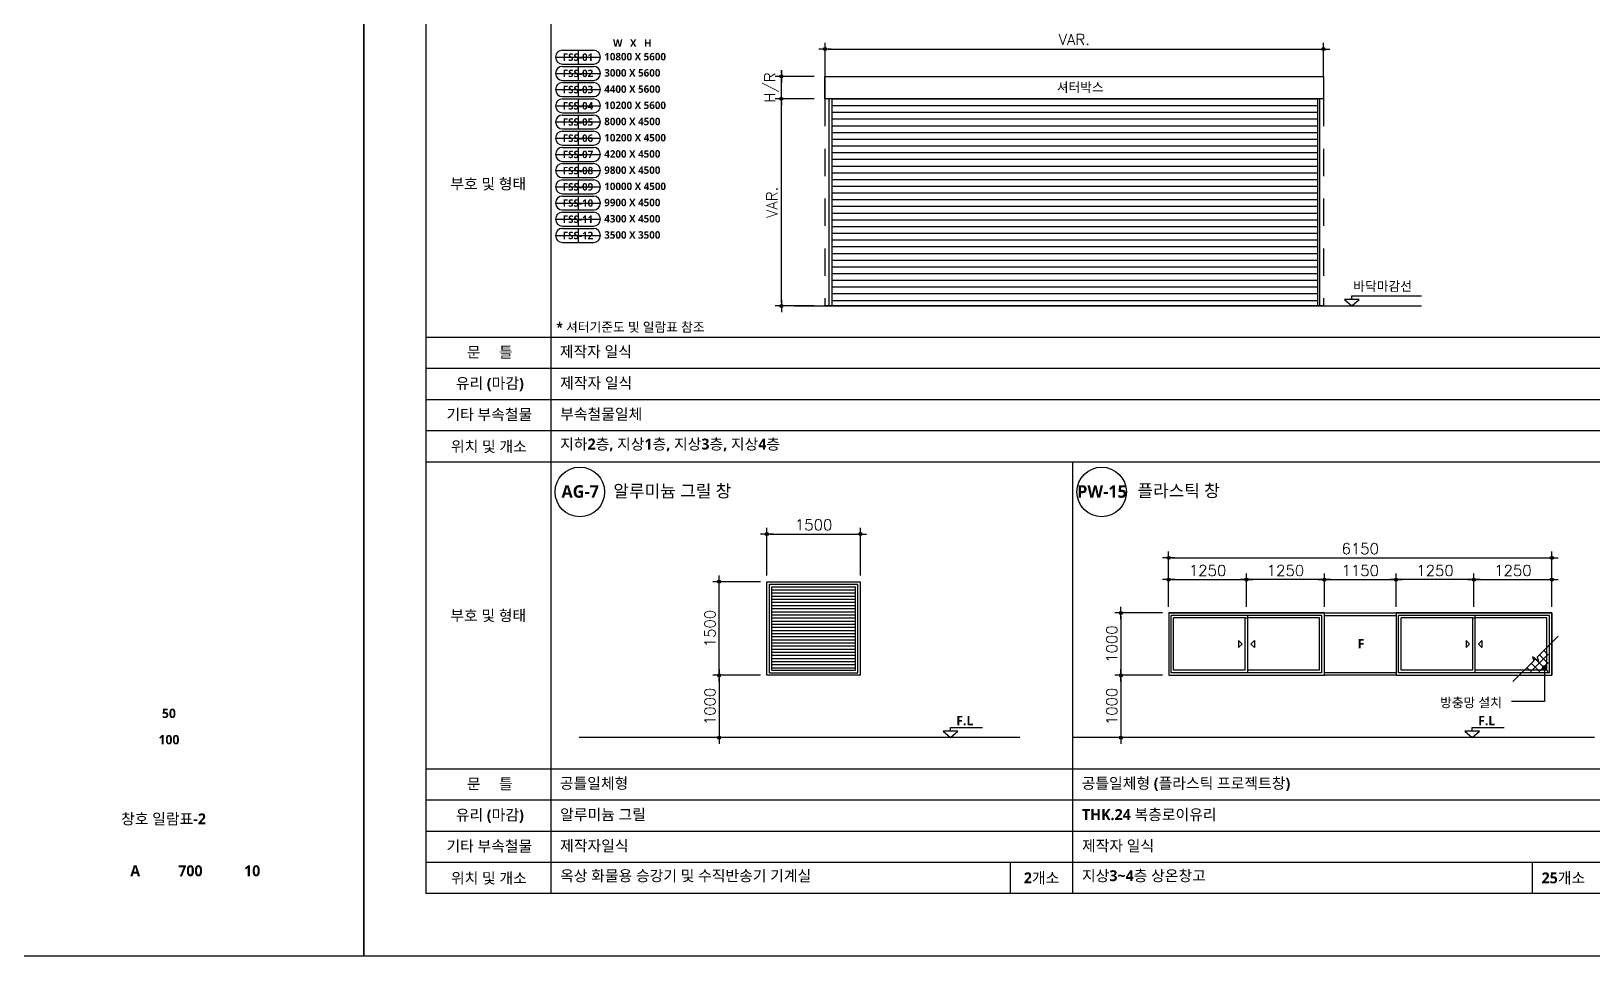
# Model space of a CAD drawing. Header units: millimetres. Extents: x 0 to 190005487, y 0 to 455456909.
# Drawn here: x 78662 to 103724, y 0 to 14832 of the extents above; entities that cross this region are included whole.
import ezdxf
from ezdxf.enums import TextEntityAlignment as Align

# ---------------------------------------------------------------- set-up
doc = ezdxf.new("R2010")
doc.units = ezdxf.units.MM
doc.header["$LTSCALE"] = 400
doc.header["$MEASUREMENT"] = 0
doc.header["$PDSIZE"] = -10
for name, pattern in [('ACAD_ISO04W100', [30, 24, -3, 0, -3]), ('HID', [2, 1.1, -0.9]), ('HIDDEN', [0.375, 0.25, -0.125])]:
    doc.linetypes.add(name, pattern=pattern)
doc.layers.get('0').update_dxf_attribs({"linetype": 'CONTINUOUS'})
doc.layers.get('Defpoints').update_dxf_attribs({"color": 153, "linetype": 'CONTINUOUS'})
for name, color, linetype in [('0_FSS', 1, 'CONTINUOUS'), ('7DIM', 7, 'CONTINUOUS'), ('9', 9, 'CONTINUOUS'), ('A-ANNO-DIM', 4, 'CONTINUOUS'), ('A-ANNO-GRA1', 7, 'CONTINUOUS'), ('A-ANNO-SYMB', 7, 'CONTINUOUS'), ('A-ANNO-TEXT1', 7, 'CONTINUOUS'), ('A-ANNO-TITL', 7, 'CONTINUOUS'), ('A-CUT', 7, 'CONTINUOUS'), ('A-ELEV-WIN', 4, 'CONTINUOUS'), ('A-HAT', 253, 'CONTINUOUS'), ('A-TEXT', 4, 'CONTINUOUS'), ('A-WIN-IDEN', 11, 'CONTINUOUS'), ('cen', 1, 'ACAD_ISO04W100'), ('FIN', 5, 'CONTINUOUS'), ('HID2', 5, 'HIDDEN'), ('STEEL', 3, 'CONTINUOUS'), ('TEX', 3, 'CONTINUOUS'), ('WALLBR', 3, 'CONTINUOUS')]:
    doc.layers.add(name, color=color, linetype=linetype)
doc.layers.add('Defpoint', color=161, linetype='CONTINUOUS', plot=False)
doc.styles.add('SH_대대리576', font='NanumGothicBold.ttf')
doc.styles.get("Standard").update_dxf_attribs({"font": 'SIMPLEX.shx'})
doc.dimstyles.new('SHP 50 창호', dxfattribs={"dimscale": 50, "dimtxt": 3.5, "dimasz": 1, "dimexe": 2, "dimexo": 2, "dimgap": 1, "dimtad": 1, "dimdec": 0, "dimzin": 0, "dimdsep": 46, "dimblk": 'DIMDOT', "dimcen": 0.09, "dimclrt": 3, "dimadec": 0, "dimazin": 1, "dimtfac": 1, "dimtdec": 0, "dimtix": 1, "dimtmove": 2, "dimatfit": 0, "dimldrblk": 'DIMDOT', "dimfxl": 1, "dimtfillclr": 3, "dimtolj": 1, "dimtzin": 0, "dimarcsym": 0})

# ---------------------------------------------------------------- blocks, each defined once
blk = doc.blocks.new('DIMDOT')
at = {"color": 0}
blk.add_line((-2, 0), (2, 0), dxfattribs=at)
for radius in [0.5, 0.25]:
    blk.add_circle((0, 0), radius, dxfattribs=at)
blk = doc.blocks.new('*D1239')
at = {"layer": 'A-ANNO-DIM', "color": 0, "lineweight": -2}
for p, q in [((91229, 13748), (90602, 13748)), ((90702, 10475), (90702, 13698)), ((91229, 10425), (90602, 10425))]:
    blk.add_line(p, q, dxfattribs=at)
at = {"layer": 'Defpoints', "color": 0}
for p in [(90702, 13748), (91329, 13748), (91329, 10425)]:
    blk.add_point(p, dxfattribs=at)
at = {"layer": 'A-ANNO-DIM', "color": 0, "linetype": 'ByBlock', "lineweight": -2, "xscale": 50, "yscale": 50, "zscale": 50}
for p, rotation in [((90702, 13748), 90), ((90702, 10425), 270)]:
    blk.add_blockref('DIMDOT', p, dxfattribs=dict(at, rotation=rotation))
at = {"layer": 'A-ANNO-DIM', "color": 3, "insert": (90550, 12086), "char_height": 175, "attachment_point": 5, "rotation": 90}
blk.add_mtext('\\A1;VAR.', dxfattribs=at)
blk = doc.blocks.new('*D1240')
at = {"layer": 'A-ANNO-DIM', "color": 0, "lineweight": -2}
for p, q in [((91402, 14107), (91402, 14647)), ((91452, 14547), (99352, 14547)), ((99402, 14107), (99402, 14647))]:
    blk.add_line(p, q, dxfattribs=at)
at = {"layer": 'Defpoints', "color": 0}
for p in [(99402, 14547), (91402, 14007), (99402, 14007)]:
    blk.add_point(p, dxfattribs=at)
at = {"layer": 'A-ANNO-DIM', "color": 0, "linetype": 'ByBlock', "lineweight": -2, "xscale": 50, "yscale": 50, "zscale": 50, "rotation": 180}
blk.add_blockref('DIMDOT', (91402, 14547), dxfattribs=at)
at = {"layer": 'A-ANNO-DIM', "color": 0, "linetype": 'ByBlock', "lineweight": -2, "xscale": 50, "yscale": 50, "zscale": 50}
blk.add_blockref('DIMDOT', (99402, 14547), dxfattribs=at)
at = {"layer": 'A-ANNO-DIM', "color": 3, "insert": (95402, 14699), "char_height": 175, "attachment_point": 5}
blk.add_mtext('\\A1;VAR.', dxfattribs=at)
blk = doc.blocks.new('*D1241')
at = {"layer": 'A-ANNO-DIM', "color": 0, "lineweight": -2}
for p, q in [((91229, 14108), (90602, 14108)), ((90702, 14158), (90702, 14208)), ((90702, 13748), (90702, 14108)), ((91229, 13748), (90602, 13748)), ((90702, 13698), (90702, 13648))]:
    blk.add_line(p, q, dxfattribs=at)
at = {"layer": 'Defpoints', "color": 0}
for p in [(90702, 14108), (91329, 14108), (91329, 13748)]:
    blk.add_point(p, dxfattribs=at)
at = {"layer": 'A-ANNO-DIM', "color": 0, "linetype": 'ByBlock', "lineweight": -2, "xscale": 50, "yscale": 50, "zscale": 50}
for p, rotation in [((90702, 14108), 270), ((90702, 13748), 90)]:
    blk.add_blockref('DIMDOT', p, dxfattribs=dict(at, rotation=rotation))
at = {"layer": 'A-ANNO-DIM', "color": 3, "insert": (90546, 13928), "char_height": 175, "attachment_point": 5, "rotation": 90}
blk.add_mtext('\\A1;H/R', dxfattribs=at)
blk = doc.blocks.new('*D1290')
at = {"layer": 'A-ANNO-DIM', "color": 0, "lineweight": -2}
for p, q in [((90369, 4500), (89602, 4500)), ((89702, 4450), (89702, 3550)), ((90369, 3500), (89602, 3500))]:
    blk.add_line(p, q, dxfattribs=at)
at = {"layer": 'Defpoints', "color": 0}
for p in [(90469, 4500), (89702, 3500), (90469, 3500)]:
    blk.add_point(p, dxfattribs=at)
at = {"layer": 'A-ANNO-DIM', "color": 0, "linetype": 'ByBlock', "lineweight": -2, "xscale": 50, "yscale": 50, "zscale": 50}
for p, rotation in [((89702, 4500), 90), ((89702, 3500), 270)]:
    blk.add_blockref('DIMDOT', p, dxfattribs=dict(at, rotation=rotation))
at = {"layer": 'A-ANNO-DIM', "color": 3, "insert": (89556, 4000), "char_height": 175, "attachment_point": 5, "rotation": 90}
blk.add_mtext('\\A1;1000', dxfattribs=at)
blk = doc.blocks.new('G$CEF023C29')
at = {"layer": 'A-ANNO-SYMB', "elevation": -103000}
for points in [[(1123, 443), (1180, 500), (1123, 557)], [(1377, 443), (1320, 500), (1377, 557)], [(4773, 443), (4830, 500), (4773, 557)], [(5027, 443), (4970, 500), (5027, 557)]]:
    blk.add_lwpolyline(points, close=True, dxfattribs=at)
at = {"layer": 'A-ELEV-WIN'}
for p, q in [((2500, 1000, -103000), (0, 1000, -103000)), ((0, 1000, -103000), (0, 0, -103000)), ((40, 40, -103000), (40, 960, -103000)), ((40, 960, -103000), (1230, 960, -103000)), ((80, 80, -103000), (80, 920, -103000)), ((80, 920, -103000), (1230, 920, -103000)), ((1230, 960, -103000), (2460, 960, -103000)), ((1230, 40, -103000), (1230, 960, -103000)), ((1270, 920, -103000), (2420, 920, -103000)), ((1270, 80, -103000), (1270, 920, -103000)), ((2420, 80, -103000), (2420, 920, -103000)), ((2460, 40, -103000), (2460, 960, -103000)), ((2500, 1000, -103000), (2500, 0, -103000)), ((2500, 1000, -103000), (2500, 0, -103000)), ((3650, 1000, -103000), (2500, 1000, -103000)), ((3650, 960, -103000), (2500, 960, -103000)), ((6150, 1000, -103000), (3650, 1000, -103000)), ((3690, 40, -103000), (3690, 960, -103000)), ((3690, 960, -103000), (4880, 960, -103000)), ((3730, 80, -103000), (3730, 920, -103000)), ((3730, 920, -103000), (4880, 920, -103000)), ((4880, 960, -103000), (6110, 960, -103000)), ((4880, 40, -103000), (4880, 960, -103000)), ((4920, 920, -103000), (6070, 920, -103000)), ((4920, 80, -103000), (4920, 920, -103000)), ((6070, 80, -103000), (6070, 920, -103000)), ((6110, 40, -103000), (6110, 960, -103000)), ((6150, 1000, -103000), (6150, 0, -103000)), ((2500, 0, -103000), (0, 0, -103000)), ((40, 40, -103000), (1230, 40, -103000)), ((80, 80, -103000), (1230, 80, -103000)), ((1230, 40, -103000), (2460, 40, -103000)), ((1270, 80, -103000), (2420, 80, -103000)), ((2500, 40, -103000), (3650, 40, -103000)), ((2500, 0, -103000), (3650, 0, -103000)), ((6150, 0, -103000), (3650, 0, -103000)), ((3690, 40, -103000), (4880, 40, -103000)), ((3730, 80, -103000), (4880, 80, -103000)), ((4880, 40, -103000), (6110, 40, -103000)), ((4920, 80, -103000), (6070, 80, -103000))]:
    blk.add_line(p, q, dxfattribs=at)
at = {"layer": 'A-ELEV-WIN', "elevation": -103000}
for points in [[(2500, 0), (0, 0), (0, 1000), (2500, 1000)], [(6150, 0), (3650, 0), (3650, 1000), (6150, 1000)]]:
    blk.add_lwpolyline(points, close=True, dxfattribs=at)
blk = doc.blocks.new('*D1293')
at = {"layer": 'A-ANNO-DIM', "color": 0, "lineweight": -2}
for p, q in [((96817, 5500), (96051, 5500)), ((96151, 5450), (96151, 4550)), ((96817, 4500), (96051, 4500))]:
    blk.add_line(p, q, dxfattribs=at)
at = {"layer": 'Defpoints', "color": 0}
for p in [(96917, 5500), (96151, 4500), (96917, 4500)]:
    blk.add_point(p, dxfattribs=at)
at = {"layer": 'A-ANNO-DIM', "color": 0, "linetype": 'ByBlock', "lineweight": -2, "xscale": 50, "yscale": 50, "zscale": 50}
for p, rotation in [((96151, 5500), 90), ((96151, 4500), 270)]:
    blk.add_blockref('DIMDOT', p, dxfattribs=dict(at, rotation=rotation))
at = {"layer": 'A-ANNO-DIM', "color": 3, "insert": (96005, 5000), "char_height": 175, "attachment_point": 5, "rotation": 90}
blk.add_mtext('\\A1;1000', dxfattribs=at)
blk = doc.blocks.new('*D1294')
at = {"layer": 'A-ANNO-DIM', "color": 0, "lineweight": -2}
for p, q in [((96917, 5600), (96917, 6484)), ((96967, 6384), (103017, 6384)), ((103067, 5600), (103067, 6484))]:
    blk.add_line(p, q, dxfattribs=at)
at = {"layer": 'Defpoints', "color": 0}
for p in [(103067, 6384), (96917, 5500), (103067, 5500)]:
    blk.add_point(p, dxfattribs=at)
at = {"layer": 'A-ANNO-DIM', "color": 0, "linetype": 'ByBlock', "lineweight": -2, "xscale": 50, "yscale": 50, "zscale": 50, "rotation": 180}
blk.add_blockref('DIMDOT', (96917, 6384), dxfattribs=at)
at = {"layer": 'A-ANNO-DIM', "color": 0, "linetype": 'ByBlock', "lineweight": -2, "xscale": 50, "yscale": 50, "zscale": 50}
blk.add_blockref('DIMDOT', (103067, 6384), dxfattribs=at)
at = {"layer": 'A-ANNO-DIM', "color": 3, "insert": (99992, 6530), "char_height": 175, "attachment_point": 5}
blk.add_mtext('\\A1;6150', dxfattribs=at)
blk = doc.blocks.new('*D1295')
at = {"layer": 'A-ANNO-DIM', "color": 0, "lineweight": -2}
for p, q in [((96817, 4500), (96051, 4500)), ((96151, 4450), (96151, 3550)), ((96817, 3500), (96051, 3500))]:
    blk.add_line(p, q, dxfattribs=at)
at = {"layer": 'Defpoints', "color": 0}
for p in [(96917, 4500), (96151, 3500), (96917, 3500)]:
    blk.add_point(p, dxfattribs=at)
at = {"layer": 'A-ANNO-DIM', "color": 0, "linetype": 'ByBlock', "lineweight": -2, "xscale": 50, "yscale": 50, "zscale": 50}
for p, rotation in [((96151, 4500), 90), ((96151, 3500), 270)]:
    blk.add_blockref('DIMDOT', p, dxfattribs=dict(at, rotation=rotation))
at = {"layer": 'A-ANNO-DIM', "color": 3, "insert": (96005, 4000), "char_height": 175, "attachment_point": 5, "rotation": 90}
blk.add_mtext('\\A1;1000', dxfattribs=at)
blk = doc.blocks.new('*D1296')
at = {"layer": 'A-ANNO-DIM', "color": 0, "lineweight": -2}
for p, q in [((96917, 5600), (96917, 6134)), ((96967, 6034), (98117, 6034)), ((98167, 5600), (98167, 6134))]:
    blk.add_line(p, q, dxfattribs=at)
at = {"layer": 'Defpoints', "color": 0}
for p in [(98167, 6034), (96917, 5500), (98167, 5500)]:
    blk.add_point(p, dxfattribs=at)
at = {"layer": 'A-ANNO-DIM', "color": 0, "linetype": 'ByBlock', "lineweight": -2, "xscale": 50, "yscale": 50, "zscale": 50, "rotation": 180}
blk.add_blockref('DIMDOT', (96917, 6034), dxfattribs=at)
at = {"layer": 'A-ANNO-DIM', "color": 0, "linetype": 'ByBlock', "lineweight": -2, "xscale": 50, "yscale": 50, "zscale": 50}
blk.add_blockref('DIMDOT', (98167, 6034), dxfattribs=at)
at = {"layer": 'A-ANNO-DIM', "color": 3, "insert": (97542, 6180), "char_height": 175, "attachment_point": 5}
blk.add_mtext('\\A1;1250', dxfattribs=at)
blk = doc.blocks.new('*D1297')
at = {"layer": 'A-ANNO-DIM', "color": 0, "lineweight": -2}
for p, q in [((98167, 5600), (98167, 6134)), ((99367, 6034), (98217, 6034)), ((99417, 5600), (99417, 6134))]:
    blk.add_line(p, q, dxfattribs=at)
at = {"layer": 'Defpoints', "color": 0}
for p in [(98167, 6034), (98167, 5500), (99417, 5500)]:
    blk.add_point(p, dxfattribs=at)
at = {"layer": 'A-ANNO-DIM', "color": 0, "linetype": 'ByBlock', "lineweight": -2, "xscale": 50, "yscale": 50, "zscale": 50, "rotation": 180}
blk.add_blockref('DIMDOT', (98167, 6034), dxfattribs=at)
at = {"layer": 'A-ANNO-DIM', "color": 0, "linetype": 'ByBlock', "lineweight": -2, "xscale": 50, "yscale": 50, "zscale": 50}
blk.add_blockref('DIMDOT', (99417, 6034), dxfattribs=at)
at = {"layer": 'A-ANNO-DIM', "color": 3, "insert": (98792, 6180), "char_height": 175, "attachment_point": 5}
blk.add_mtext('\\A1;1250', dxfattribs=at)
blk = doc.blocks.new('*D1298')
at = {"layer": 'A-ANNO-DIM', "color": 0, "lineweight": -2}
for p, q in [((99417, 5600), (99417, 6134)), ((99467, 6034), (100517, 6034)), ((100567, 5600), (100567, 6134))]:
    blk.add_line(p, q, dxfattribs=at)
at = {"layer": 'Defpoints', "color": 0}
for p in [(100567, 6034), (99417, 5500), (100567, 5500)]:
    blk.add_point(p, dxfattribs=at)
at = {"layer": 'A-ANNO-DIM', "color": 0, "linetype": 'ByBlock', "lineweight": -2, "xscale": 50, "yscale": 50, "zscale": 50, "rotation": 180}
blk.add_blockref('DIMDOT', (99417, 6034), dxfattribs=at)
at = {"layer": 'A-ANNO-DIM', "color": 0, "linetype": 'ByBlock', "lineweight": -2, "xscale": 50, "yscale": 50, "zscale": 50}
blk.add_blockref('DIMDOT', (100567, 6034), dxfattribs=at)
at = {"layer": 'A-ANNO-DIM', "color": 3, "insert": (99992, 6180), "char_height": 175, "attachment_point": 5}
blk.add_mtext('\\A1;1150', dxfattribs=at)
blk = doc.blocks.new('*D1299')
at = {"layer": 'A-ANNO-DIM', "color": 0, "lineweight": -2}
for p, q in [((100567, 5600), (100567, 6134)), ((101767, 6034), (100617, 6034)), ((101817, 5600), (101817, 6134))]:
    blk.add_line(p, q, dxfattribs=at)
at = {"layer": 'Defpoints', "color": 0}
for p in [(100567, 6034), (100567, 5500), (101817, 5500)]:
    blk.add_point(p, dxfattribs=at)
at = {"layer": 'A-ANNO-DIM', "color": 0, "linetype": 'ByBlock', "lineweight": -2, "xscale": 50, "yscale": 50, "zscale": 50, "rotation": 180}
blk.add_blockref('DIMDOT', (100567, 6034), dxfattribs=at)
at = {"layer": 'A-ANNO-DIM', "color": 0, "linetype": 'ByBlock', "lineweight": -2, "xscale": 50, "yscale": 50, "zscale": 50}
blk.add_blockref('DIMDOT', (101817, 6034), dxfattribs=at)
at = {"layer": 'A-ANNO-DIM', "color": 3, "insert": (101192, 6180), "char_height": 175, "attachment_point": 5}
blk.add_mtext('\\A1;1250', dxfattribs=at)
blk = doc.blocks.new('*D1300')
at = {"layer": 'A-ANNO-DIM', "color": 0, "lineweight": -2}
for p, q in [((101817, 5600), (101817, 6134)), ((101867, 6034), (103017, 6034)), ((103067, 5600), (103067, 6134))]:
    blk.add_line(p, q, dxfattribs=at)
at = {"layer": 'Defpoints', "color": 0}
for p in [(103067, 6034), (101817, 5500), (103067, 5500)]:
    blk.add_point(p, dxfattribs=at)
at = {"layer": 'A-ANNO-DIM', "color": 0, "linetype": 'ByBlock', "lineweight": -2, "xscale": 50, "yscale": 50, "zscale": 50, "rotation": 180}
blk.add_blockref('DIMDOT', (101817, 6034), dxfattribs=at)
at = {"layer": 'A-ANNO-DIM', "color": 0, "linetype": 'ByBlock', "lineweight": -2, "xscale": 50, "yscale": 50, "zscale": 50}
blk.add_blockref('DIMDOT', (103067, 6034), dxfattribs=at)
at = {"layer": 'A-ANNO-DIM', "color": 3, "insert": (102442, 6180), "char_height": 175, "attachment_point": 5}
blk.add_mtext('\\A1;1250', dxfattribs=at)
blk = doc.blocks.new('G$CD5972F42')
at = {"layer": '0_FSS'}
for p, q in [((1120, 2240, 0), (6108, 2240, 0)), ((1120, 0, 0), (6108, 0, 0))]:
    blk.add_line(p, q, dxfattribs=at)
for centre, start, end in [((1120, 1120, 0), 90, 270), ((6108, 1120, 0), 270, 90)]:
    blk.add_arc(centre, 1120, start, end, dxfattribs=at)
at = {"layer": 'Defpoints'}
for p, q in [((0, 1120, 0), (7228, 1120, 0)), ((3614, 2240, 0), (3614, 0, 0))]:
    blk.add_line(p, q, dxfattribs=at)
blk = doc.blocks.new('*D1402')
at = {"layer": 'A-ANNO-DIM', "color": 0, "lineweight": -2}
for p, q in [((90369, 6000), (89602, 6000)), ((89702, 4550), (89702, 5950)), ((90369, 4500), (89602, 4500))]:
    blk.add_line(p, q, dxfattribs=at)
at = {"layer": 'Defpoints', "color": 0}
for p in [(89702, 6000), (90469, 6000), (90469, 4500)]:
    blk.add_point(p, dxfattribs=at)
at = {"layer": 'A-ANNO-DIM', "color": 0, "linetype": 'ByBlock', "lineweight": -2, "xscale": 50, "yscale": 50, "zscale": 50}
for p, rotation in [((89702, 6000), 90), ((89702, 4500), 270)]:
    blk.add_blockref('DIMDOT', p, dxfattribs=dict(at, rotation=rotation))
at = {"layer": 'A-ANNO-DIM', "color": 3, "insert": (89556, 5250), "char_height": 175, "attachment_point": 5, "rotation": 90}
blk.add_mtext('\\A1;1500', dxfattribs=at)
blk = doc.blocks.new('*D1403')
at = {"layer": 'A-ANNO-DIM', "color": 0, "lineweight": -2}
for p, q in [((90469, 6100), (90469, 6866)), ((91969, 6100), (91969, 6866)), ((90519, 6766), (91919, 6766))]:
    blk.add_line(p, q, dxfattribs=at)
at = {"layer": 'Defpoints', "color": 0}
for p in [(91969, 6766), (90469, 6000), (91969, 6000)]:
    blk.add_point(p, dxfattribs=at)
at = {"layer": 'A-ANNO-DIM', "color": 0, "linetype": 'ByBlock', "lineweight": -2, "xscale": 50, "yscale": 50, "zscale": 50, "rotation": 180}
blk.add_blockref('DIMDOT', (90469, 6766), dxfattribs=at)
at = {"layer": 'A-ANNO-DIM', "color": 0, "linetype": 'ByBlock', "lineweight": -2, "xscale": 50, "yscale": 50, "zscale": 50}
blk.add_blockref('DIMDOT', (91969, 6766), dxfattribs=at)
at = {"layer": 'A-ANNO-DIM', "color": 3, "insert": (91219, 6913), "char_height": 175, "attachment_point": 5}
blk.add_mtext('\\A1;1500', dxfattribs=at)

msp = doc.modelspace()

# ---------------------------------------------------------------- hatches: boundary and pattern name
at = {"layer": 'A-HAT'}
h = msp.add_hatch(dxfattribs=at)
h.set_pattern_fill('ANSI37', color=5, scale=30)
h.set_pattern_definition([(45, (-219817.24, 137447.41), (-67.35192, 67.35192), []), (135, (-219817.24, 137447.41), (-67.35192, -67.35192), [])])
h.paths.add_polyline_path([(102776.7, 4734.1), (102603, 4560.5), (103007.2, 4560.5), (103007.2, 4964.7), (102833.2, 4790.7), (102854.4, 4727.1), (102755.4, 4797.8)])

# ---------------------------------------------------------------- linework, layer by layer
for p, q in [((99975.7, 10528.7), (99741.3, 10528.7)), ((99741.3, 10528.7), (99858.5, 10425.1)), ((99858.5, 10587.3), (100972.9, 10587.3)), ((99858.5, 10528.7), (99858.5, 10587.3)), ((99858.5, 10425.1), (99975.7, 10528.7)), ((98147.5, 5420), (98187.5, 5420)), ((101797.5, 5420), (101837.5, 5420)), ((93531.3, 3603.6), (93296.9, 3603.6)), ((93296.9, 3603.6), (93414.1, 3500)), ((93414.1, 3662.2), (93928.5, 3662.2)), ((93414.1, 3603.6), (93414.1, 3662.2)), ((93414.1, 3500), (93531.3, 3603.6)), ((101906.3, 3603.6), (101671.9, 3603.6)), ((101671.9, 3603.6), (101789.1, 3500)), ((101789.1, 3662.2), (102303.5, 3662.2)), ((101789.1, 3603.6), (101789.1, 3662.2)), ((101789.1, 3500), (101906.3, 3603.6))]:
    msp.add_line(p, q)
msp.add_lwpolyline([(102947.5, 4620), (102947.5, 4079.9), (102419.4, 4079.9)])
at = {"const_width": 40}
msp.add_lwpolyline([(102927.5, 4620, 1), (102967.5, 4620, 1)], format="xyb", close=True, dxfattribs=at)
at = {"layer": '9', "color": 3}
for points in [[(91401.8, 13747.6), (91401.8, 14107.6), (99401.8, 14107.6), (99401.8, 13747.6)], [(99401.8, 10425.1), (91401.8, 10425.1)]]:
    msp.add_lwpolyline(points, dxfattribs=at)
msp.add_lwpolyline([(99401.8, 13747.6), (91401.8, 13747.6), (91401.8, 14107.6), (99401.8, 14107.6)], close=True, dxfattribs=at)
at = {"layer": 'A-ANNO-GRA1', "color": 2}
for p, q in [((87000, 28700), (87000, 1000)), ((85000, 7925), (120500, 7925)), ((95375, 7925), (95375, 1000))]:
    msp.add_line(p, q, dxfattribs=at)
at = {"layer": 'A-ANNO-GRA1', "color": 8}
for p, q in [((85000, 9925), (120500, 9925)), ((85000, 9425), (120500, 9425)), ((85000, 8925), (120500, 8925)), ((85000, 8425), (120500, 8425)), ((85000, 3000), (120500, 3000)), ((85000, 2500), (120500, 2500)), ((85000, 2000), (120500, 2000)), ((85000, 1500), (120500, 1500)), ((94375, 1500), (94375, 1000)), ((102750, 1500), (102750, 1000))]:
    msp.add_line(p, q, dxfattribs=at)
at = {"layer": 'A-CUT'}
msp.add_lwpolyline([(103167.2, 5124.7), (102833.2, 4790.7), (102854.4, 4727.1), (102755.4, 4797.8), (102776.7, 4734.1), (102442.8, 4400.3)], dxfattribs=at)
at = {"layer": 'A-ELEV-WIN'}
msp.add_lwpolyline([(90468.7, 6000), (91968.7, 6000), (91968.7, 4500), (90468.7, 4500)], close=True, dxfattribs=at)
at = {"layer": 'A-WIN-IDEN', "ltscale": 10}
for centre in [(87467.1, 7441.2), (95842.1, 7441.2)]:
    msp.add_circle(centre, 397.4, dxfattribs=at)
at = {"layer": 'cen'}
for p, q in [((90907.9, 10425.1), (99901.8, 10425.1)), ((91862.4, 10425.1), (100856.3, 10425.1)), ((91979, 10425.1), (100972.9, 10425.1)), ((94528.5, 3500), (87456, 3500)), ((103750, 3500), (95375, 3500))]:
    msp.add_line(p, q, dxfattribs=at)
at = {"layer": 'Defpoint'}
for points in [[(84000, 0), (84000, 29700), (42000, 29700), (42000, 0)], [(126000, 0), (126000, 29700), (84000, 29700), (84000, 0)], [(85000, 1000), (85000, 28700), (120500, 28700), (120500, 1000)]]:
    msp.add_lwpolyline(points, close=True, dxfattribs=at)
at = {"layer": 'FIN', "color": 3}
for p, q in [((91465.8, 13747.6), (91465.8, 10425.1)), ((91513.8, 13747.6), (91513.8, 10425.1)), ((99305.8, 13747.6), (99305.8, 10425.1)), ((99337.8, 13747.6), (99337.8, 10425.1)), ((91401.8, 10425.1), (99401.8, 10425.1))]:
    msp.add_line(p, q, dxfattribs=at)
at = {"layer": 'HID2', "color": 3, "linetype": 'HID'}
for p, q in [((91401.8, 14107.6), (99401.8, 14107.6)), ((91401.8, 14107.6), (91401.8, 13747.6)), ((91513.8, 14107.6), (99305.8, 14107.6)), ((99401.8, 14107.6), (99401.8, 13747.6))]:
    msp.add_line(p, q, dxfattribs=at)
at = {"layer": 'HID2', "color": 6, "linetype": 'HID'}
for points in [[(91401.8, 13747.6), (91401.8, 10425.1)], [(99401.8, 13747.6), (99401.8, 10425.1)]]:
    msp.add_lwpolyline(points, dxfattribs=at)
at = {"layer": 'STEEL', "color": 8}
for p, q in [((91513.8, 13747.6), (99305.8, 13747.6)), ((91513.8, 13639.8), (99305.8, 13639.8)), ((91513.8, 13532), (99305.8, 13532)), ((91513.8, 13424.2), (99305.8, 13424.2)), ((91513.8, 13316.5), (99305.8, 13316.5)), ((91513.8, 13208.7), (99305.8, 13208.7)), ((91513.8, 13100.9), (99305.8, 13100.9)), ((91513.8, 12993.1), (99305.8, 12993.1)), ((91513.8, 12885.4), (99305.8, 12885.4)), ((91513.8, 12777.6), (99305.8, 12777.6)), ((91513.8, 12669.8), (99305.8, 12669.8)), ((91513.8, 12562), (99305.8, 12562)), ((91513.8, 12454.3), (99305.8, 12454.3)), ((91513.8, 12346.5), (99305.8, 12346.5)), ((91513.8, 12238.7), (99305.8, 12238.7)), ((91513.8, 12131), (99305.8, 12131)), ((91513.8, 12023.2), (99305.8, 12023.2)), ((91513.8, 11915.4), (99305.8, 11915.4)), ((91513.8, 11807.6), (99305.8, 11807.6)), ((91513.8, 11699.9), (99305.8, 11699.9)), ((91513.8, 11592.1), (99305.8, 11592.1)), ((91513.8, 11484.3), (99305.8, 11484.3)), ((91513.8, 11376.5), (99305.8, 11376.5)), ((91513.8, 11268.8), (99305.8, 11268.8)), ((91513.8, 11161), (99305.8, 11161)), ((91513.8, 11053.2), (99305.8, 11053.2)), ((91513.8, 10945.4), (99305.8, 10945.4)), ((91513.8, 10837.7), (99305.8, 10837.7)), ((91513.8, 10729.9), (99305.8, 10729.9)), ((91513.8, 10622.1), (99305.8, 10622.1)), ((91513.8, 10514.4), (99305.8, 10514.4)), ((90508.7, 5960), (91928.7, 5960)), ((90508.7, 4540), (90508.7, 5960)), ((90548.7, 4580), (90548.7, 5920)), ((90548.7, 5920), (91888.7, 5920)), ((90548.7, 5870), (91888.7, 5870)), ((90548.7, 5820), (91888.7, 5820)), ((90548.7, 5770), (91888.7, 5770)), ((91888.7, 4580), (91888.7, 5920)), ((91928.7, 4540), (91928.7, 5960)), ((90548.7, 5720), (91888.7, 5720)), ((90548.7, 5670), (91888.7, 5670)), ((90548.7, 5620), (91888.7, 5620)), ((90548.7, 5570), (91888.7, 5570)), ((90548.7, 5520), (91888.7, 5520)), ((90548.7, 5470), (91888.7, 5470)), ((90548.7, 5420), (91888.7, 5420)), ((90548.7, 5370), (91888.7, 5370)), ((90548.7, 5320), (91888.7, 5320)), ((90548.7, 5270), (91888.7, 5270)), ((90548.7, 5220), (91888.7, 5220)), ((90548.7, 5170), (91888.7, 5170)), ((90548.7, 5120), (91888.7, 5120)), ((90548.7, 5070), (91888.7, 5070)), ((90548.7, 5020), (91888.7, 5020)), ((90548.7, 4970), (91888.7, 4970)), ((90548.7, 4920), (91888.7, 4920)), ((90548.7, 4870), (91888.7, 4870)), ((90548.7, 4820), (91888.7, 4820)), ((90548.7, 4770), (91888.7, 4770)), ((90508.7, 4540), (91928.7, 4540)), ((90548.7, 4720), (91888.7, 4720)), ((90548.7, 4670), (91888.7, 4670)), ((90548.7, 4620), (91888.7, 4620)), ((90548.7, 4580), (91888.7, 4580))]:
    msp.add_line(p, q, dxfattribs=at)

# ---------------------------------------------------------------- block references
at = {"xscale": 0.1, "yscale": 0.1, "zscale": 0.1}
for p in [(87076.3, 14304.2), (87076.3, 14044.2), (87076.3, 13784.2), (87076.3, 13524.2), (87076.3, 13264.2), (87076.3, 13004.2), (87076.3, 12744.2), (87076.3, 12484.2), (87076.3, 12224.2), (87076.3, 11964.2), (87076.3, 11704.2), (87076.3, 11444.2)]:
    msp.add_blockref('G$CD5972F42', p, dxfattribs=at)
at = {"xscale": -1}
msp.add_blockref('G$CEF023C29', (103067.5, 4500), dxfattribs=at)

# ---------------------------------------------------------------- texts
at = {"layer": '0_FSS', "style": 'SH_대대리576'}
for s, p in [('W   X   H', (87999.5, 14582.4)), ('10800 X 5600', (87859.3, 14364)), ('3000 X 5600', (87859.3, 14104)), ('4400 X 5600', (87859.3, 13844)), ('10200 X 5600', (87859.3, 13584)), ('8000 X 4500', (87859.3, 13324)), ('10200 X 4500', (87859.3, 13064)), ('4200 X 4500', (87859.3, 12804)), ('9800 X 4500', (87859.3, 12544)), ('10000 X 4500', (87859.3, 12284)), ('9900 X 4500', (87859.3, 12024)), ('4300 X 4500', (87859.3, 11764)), ('3500 X 3500', (87859.3, 11504))]:
    msp.add_text(s, height=120, dxfattribs=at).set_placement(p)
for s, p in [('FSS-01', (87437.7, 14416.2)), ('FSS-02', (87437.7, 14156.2)), ('FSS-03', (87437.7, 13896.2)), ('FSS-04', (87437.7, 13636.2)), ('FSS-05', (87437.7, 13376.2)), ('FSS-06', (87437.7, 13116.2)), ('FSS-07', (87437.7, 12856.2)), ('FSS-08', (87437.7, 12596.2)), ('FSS-09', (87437.7, 12336.2)), ('FSS-10', (87437.7, 12076.2)), ('FSS-11', (87437.7, 11816.2)), ('FSS-12', (87437.7, 11556.2))]:
    msp.add_text(s, height=120, dxfattribs=at).set_placement(p, align=Align.MIDDLE_CENTER)
at = {"layer": '7DIM', "style": 'SH_대대리576'}
msp.add_text('F', height=150, dxfattribs=at).set_placement((100059, 5006.7), align=Align.MIDDLE_RIGHT)
for p in [(93508.9, 3698.4), (101883.9, 3698.4)]:
    msp.add_text('F.L', height=150, dxfattribs=at).set_placement(p)
at = {"layer": 'A-ANNO-TEXT1', "style": 'SH_대대리576'}
for s, p in [('부호 및 형태', (85997.2, 12383.2)), ('문     틀', (86022.4, 9683.6)), ('유리 (마감)', (86022.4, 9183.6)), ('기타 부속철물', (86014.7, 8683.6)), ('위치 및 개소', (86007.6, 8170.2)), ('부호 및 형태', (85997.2, 5458.2)), ('문     틀', (86022.4, 2758.6)), ('유리 (마감)', (86022.4, 2258.6)), ('기타 부속철물', (86014.7, 1758.6)), ('위치 및 개소', (86007.6, 1245.2))]:
    msp.add_text(s, height=175, dxfattribs=at).set_placement(p, align=Align.MIDDLE_CENTER)
for s, p in [('제작자 일식', (87146.4, 9604.8)), ('제작자 일식', (87151.3, 9102.4)), ('부속철물일체', (87151.3, 8602.4)), ('지하2층, 지상1층, 지상3층, 지상4층', (87151.3, 8121.8)), ('공틀일체형', (87146.4, 2679.8)), ('공틀일체형 (플라스틱 프로젝트창)', (95521.4, 2679.8)), ('알루미늄 그릴', (87151.3, 2177.4)), ('THK.24 복층로이유리', (95526.3, 2177.4)), ('제작자일식', (87151.3, 1677.4)), ('제작자 일식', (95526.3, 1677.4)), ('옥상 화물용 승강기 및 수직반송기 기계실', (87151.3, 1196.8)), ('지상3~4층 상온창고', (95526.3, 1196.8))]:
    msp.add_text(s, height=175, dxfattribs=at).set_placement(p)
at = {"layer": 'A-ANNO-TEXT1', "color": 1, "style": 'SH_대대리576'}
for s, p in [('2개소', (94877.2, 1249.1)), ('25개소', (103252.2, 1249.1))]:
    msp.add_text(s, height=175, dxfattribs=at).set_placement(p, align=Align.MIDDLE_CENTER)
at = {"layer": 'A-ANNO-TITL', "style": 'SH_대대리576'}
for s, height, p in [('50', 150, (80872.6, 3888.9)), ('100', 150, (80872.6, 3466.7)), ('창호 일람표-2', 175, (80786.2, 2199)), ('A', 175, (80331.3, 1363.5)), ('700', 175, (81216.8, 1363.5)), ('10', 175, (82207.9, 1363.5))]:
    msp.add_text(s, height=height, dxfattribs=at).set_placement(p, align=Align.MIDDLE)
at = {"layer": 'A-TEXT', "style": 'SH_대대리576'}
msp.add_text('방충망 설치', height=150, dxfattribs=at).set_placement((101273.3, 4061.8), align=Align.MIDDLE_LEFT)
at = {"layer": 'A-WIN-IDEN', "color": 2, "style": 'SH_대대리576'}
for s, p in [('AG-7', (87473.2, 7448.5)), ('PW-15', (95848.2, 7448.5))]:
    msp.add_text(s, height=200, dxfattribs=at).set_placement(p, align=Align.MIDDLE_CENTER)
for s, p in [('알루미늄 그릴 창', (88005.5, 7355.8)), ('플라스틱 창', (96415.7, 7361))]:
    msp.add_text(s, height=200, dxfattribs=at).set_placement(p)
at = {"layer": 'TEX', "color": 3, "style": 'SH_대대리576'}
msp.add_text('바닥마감선', height=150, dxfattribs=at).set_placement((99880.6, 10666.9))
at = {"layer": 'WALLBR', "style": 'SH_대대리576'}
for s, p in [('셔터박스', (95121.2, 13858.7)), ('* 셔터기준도 및 일람표 참조', (87089.3, 10010.9))]:
    msp.add_text(s, height=150, dxfattribs=at).set_placement(p)

# ---------------------------------------------------------------- dimensions: what is measured, and where the dimension line sits
at = {"layer": 'A-ANNO-DIM'}
dim = msp.add_linear_dim(base=(99401.8, 14547.1), p1=(91401.8, 14006.9), p2=(99401.8, 14006.9), text='VAR.', dimstyle='SHP 50 창호', dxfattribs=at)
dim.commit()
dim.dimension.update_dxf_attribs({"geometry": '*D1240', "text_midpoint": (95401.8, 14699)})
for base, p1, p2, text, picture, middle in [((90701.8, 14107.6), (91329.5, 13747.6), (91329.5, 14107.6), 'H/R', '*D1241', (90546.3, 13927.6)), ((90701.8, 13747.6), (91329.5, 10425.1), (91329.5, 13747.6), 'VAR.', '*D1239', (90549.9, 12086.3))]:
    dim = msp.add_linear_dim(base=base, p1=p1, p2=p2, angle=90, text=text, dimstyle='SHP 50 창호', dxfattribs=at)
    dim.commit()
    dim.dimension.update_dxf_attribs({"geometry": picture, "text_midpoint": middle})
for base, p1, p2, angle, picture, middle in [((91968.7, 6766.4), (90468.7, 6000), (91968.7, 6000), 180, '*D1403', (91218.7, 6912.6)), ((98167.5, 6033.7), (99417.5, 5500), (98167.5, 5500), 180, '*D1297', (98792.5, 6180.2)), ((100567.5, 6033.7), (99417.5, 5500), (100567.5, 5500), 0, '*D1298', (99992.5, 6179.9)), ((100567.5, 6033.7), (101817.5, 5500), (100567.5, 5500), 180, '*D1299', (101192.5, 6180.2)), ((103067.5, 6033.7), (101817.5, 5500), (103067.5, 5500), 0, '*D1300', (102442.5, 6180.2)), ((89702.3, 6000), (90468.7, 4500), (90468.7, 6000), 270, '*D1402', (89556.1, 5250)), ((96151.1, 4500), (96917.5, 5500), (96917.5, 4500), 90, '*D1293', (96005.1, 5000)), ((89702.3, 3500), (90468.7, 4500), (90468.7, 3500), 90, '*D1290', (89556.3, 4000)), ((96151.1, 3500), (96917.5, 4500), (96917.5, 3500), 90, '*D1295', (96005.1, 4000))]:
    dim = msp.add_linear_dim(base=base, p1=p1, p2=p2, angle=angle, dimstyle='SHP 50 창호', dxfattribs=at)
    dim.commit()
    dim.dimension.update_dxf_attribs({"geometry": picture, "text_midpoint": middle})
for base, p2, picture, middle in [((103067.5, 6383.7), (103067.5, 5500), '*D1294', (99992.5, 6530.3)), ((98167.5, 6033.7), (98167.5, 5500), '*D1296', (97542.5, 6180.2))]:
    dim = msp.add_linear_dim(base=base, p1=(96917.5, 5500), p2=p2, dimstyle='SHP 50 창호', dxfattribs=at)
    dim.commit()
    dim.dimension.update_dxf_attribs({"geometry": picture, "text_midpoint": middle})

doc.saveas('drawing.dxf')
